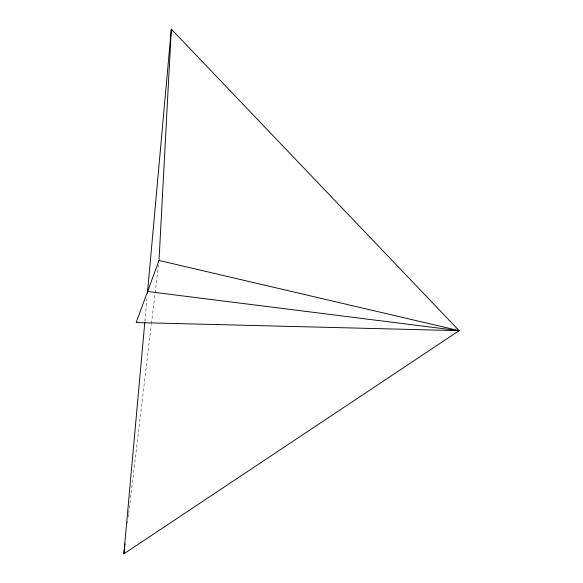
<?xml version="1.0" encoding="UTF-8"?>
<svg xmlns="http://www.w3.org/2000/svg" width="583" height="583" viewBox="0 0 583 583"><rect width="100%" height="100%" fill="white"/><g stroke="black" fill="none" stroke-linecap="round" stroke-linejoin="round"><path stroke-width="0.44" stroke-dasharray="2.92 2.19" d="M144.89 321.357L147.105 296.929M127.539 523.155L127.757 521.355M128.296 516.837L128.617 514.133M128.726 513.229L151.332 324.556M151.442 323.652L155.012 293.861M155.122 292.957L158.474 264.974"/><path stroke-width="0.87" d="M159.013 260.463L459.142 330.67L136.174 322.537L159.013 260.463L171.322 29.15L459.142 330.67L123.858 553.85L144.81 322.261M147.426 293.307L171.322 29.15M123.858 553.85L125.053 543.917M147.594 291.5L459.142 330.67"/></g></svg>
